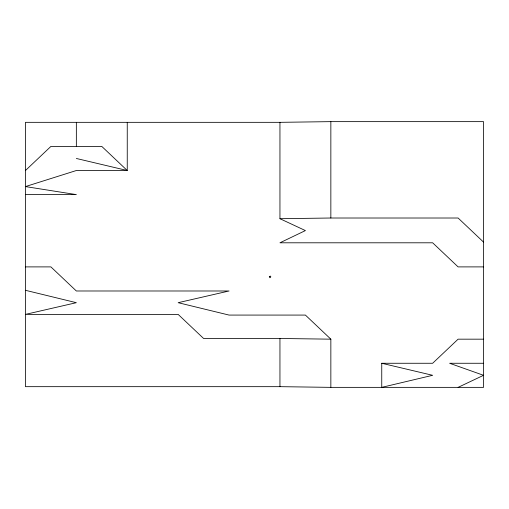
<?xml version="1.0" encoding="UTF-8"?>
<svg xmlns="http://www.w3.org/2000/svg" width="509" height="509" viewBox="0 0 509 509"><rect width="100%" height="100%" fill="white"/><g stroke="black" fill="none" stroke-linecap="round" stroke-linejoin="round"><path stroke-width="0.76" d="M25.45 170.521L50.9 146.427L101.8 146.427L127.25 170.521L127.25 122.332M458.1 387.362L483.55 375.311L449.619 363.267L483.55 363.267M279.95 122.332L330.85 121.638L483.55 121.638L483.55 387.362L330.85 387.362L279.95 386.668L25.45 386.668L25.45 122.332L279.95 122.332L279.95 218.705L305.4 230.577L279.95 242.799L432.65 242.799L458.1 266.894L483.55 266.894M279.95 218.705L330.85 218.011L458.1 218.011L483.55 242.106M25.45 194.61L76.35 194.61L25.45 186.58L76.35 170.521L127.25 170.521L76.35 158.471M25.45 266.894L50.9 266.894L76.35 290.989L229.05 290.989L178.15 302.69L229.05 315.077L305.4 315.077L330.85 339.172L330.85 387.362M330.85 339.172L279.95 338.479L203.6 338.479L178.15 314.39L25.45 314.39L76.35 302.69L25.45 290.295M483.55 339.172L458.1 339.172L432.65 363.267L381.75 363.267L381.75 387.362L432.65 375.311L381.75 363.267M330.85 121.638L330.85 218.011M279.95 338.479L279.95 386.668M76.35 122.332L76.35 146.427M269.312 276.502C269.713 280.135 272.455 274.65 269.312 276.502"/></g></svg>
